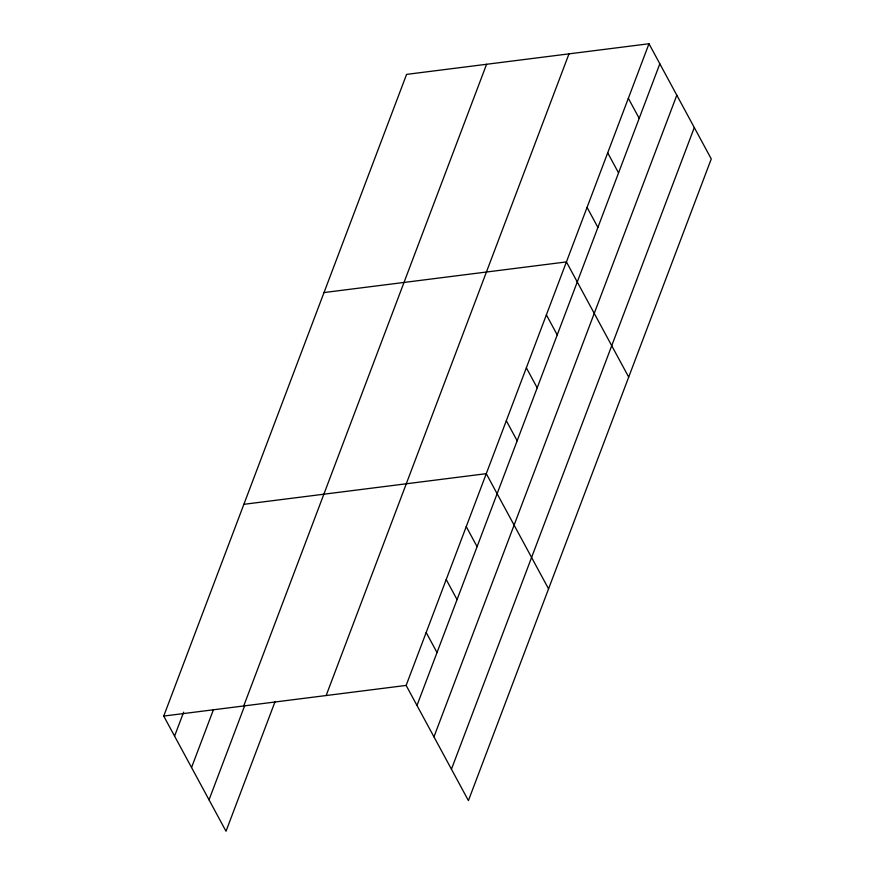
<?xml version="1.0" encoding="UTF-8"?>
<svg xmlns="http://www.w3.org/2000/svg" width="875" height="875" viewBox="0 0 875 875"><rect width="100%" height="100%" fill="white"/><g stroke="black" fill="none" stroke-linecap="round" stroke-linejoin="round"><path stroke-width="1.31" d="M275.144 701.422L226.012 831.25L163.734 716.067L406.58 74.386L648.988 43.75L711.266 158.933L468.42 800.614L406.142 685.42L648.988 43.75M174.573 736.116L183.641 712.173M191.548 767.517L213.489 709.538M243.72 705.95L486.577 64.28M209.037 799.859L244.814 705.327M326.145 695.537L568.991 53.856M416.981 705.48L659.837 63.809M433.956 736.87L676.812 95.2M451.445 769.212L694.302 127.542M324.012 292.556L566.42 261.92L628.698 377.103M243.873 504.317L486.281 473.67L548.559 588.853M163.734 716.067L406.142 685.42M628.348 98.295L639.188 118.344M607.709 152.83L618.548 172.889M587.059 207.375L597.909 227.434M546.383 314.858L557.233 334.917M526.356 367.795L537.195 387.855M506.319 420.733L517.158 440.792M466.244 526.608L477.094 546.667M446.217 579.545L457.056 599.605M426.18 632.483L437.019 652.542"/></g></svg>
